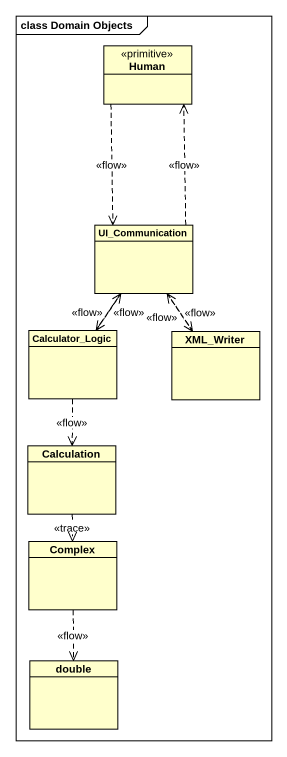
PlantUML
@startuml
mainframe class Domain Objects
hide circle
hide empty members
class Human <<primitive>>
class UI_Communication
class Calculator_Logic
class XML_Writer
class Calculation
class Complex
class double
Human ..> UI_Communication : <<flow>>
UI_Communication .up.> Human : <<flow>>
UI_Communication ..> Calculator_Logic : <<flow>>
UI_Communication ..> XML_Writer : <<flow>>
Calculator_Logic .up.> UI_Communication : <<flow>>
Calculator_Logic ..> Calculation : <<flow>>
XML_Writer .up.> UI_Communication : <<flow>>
Calculation ..> Complex : <<trace>>
Complex ..> double : <<flow>>
@enduml
